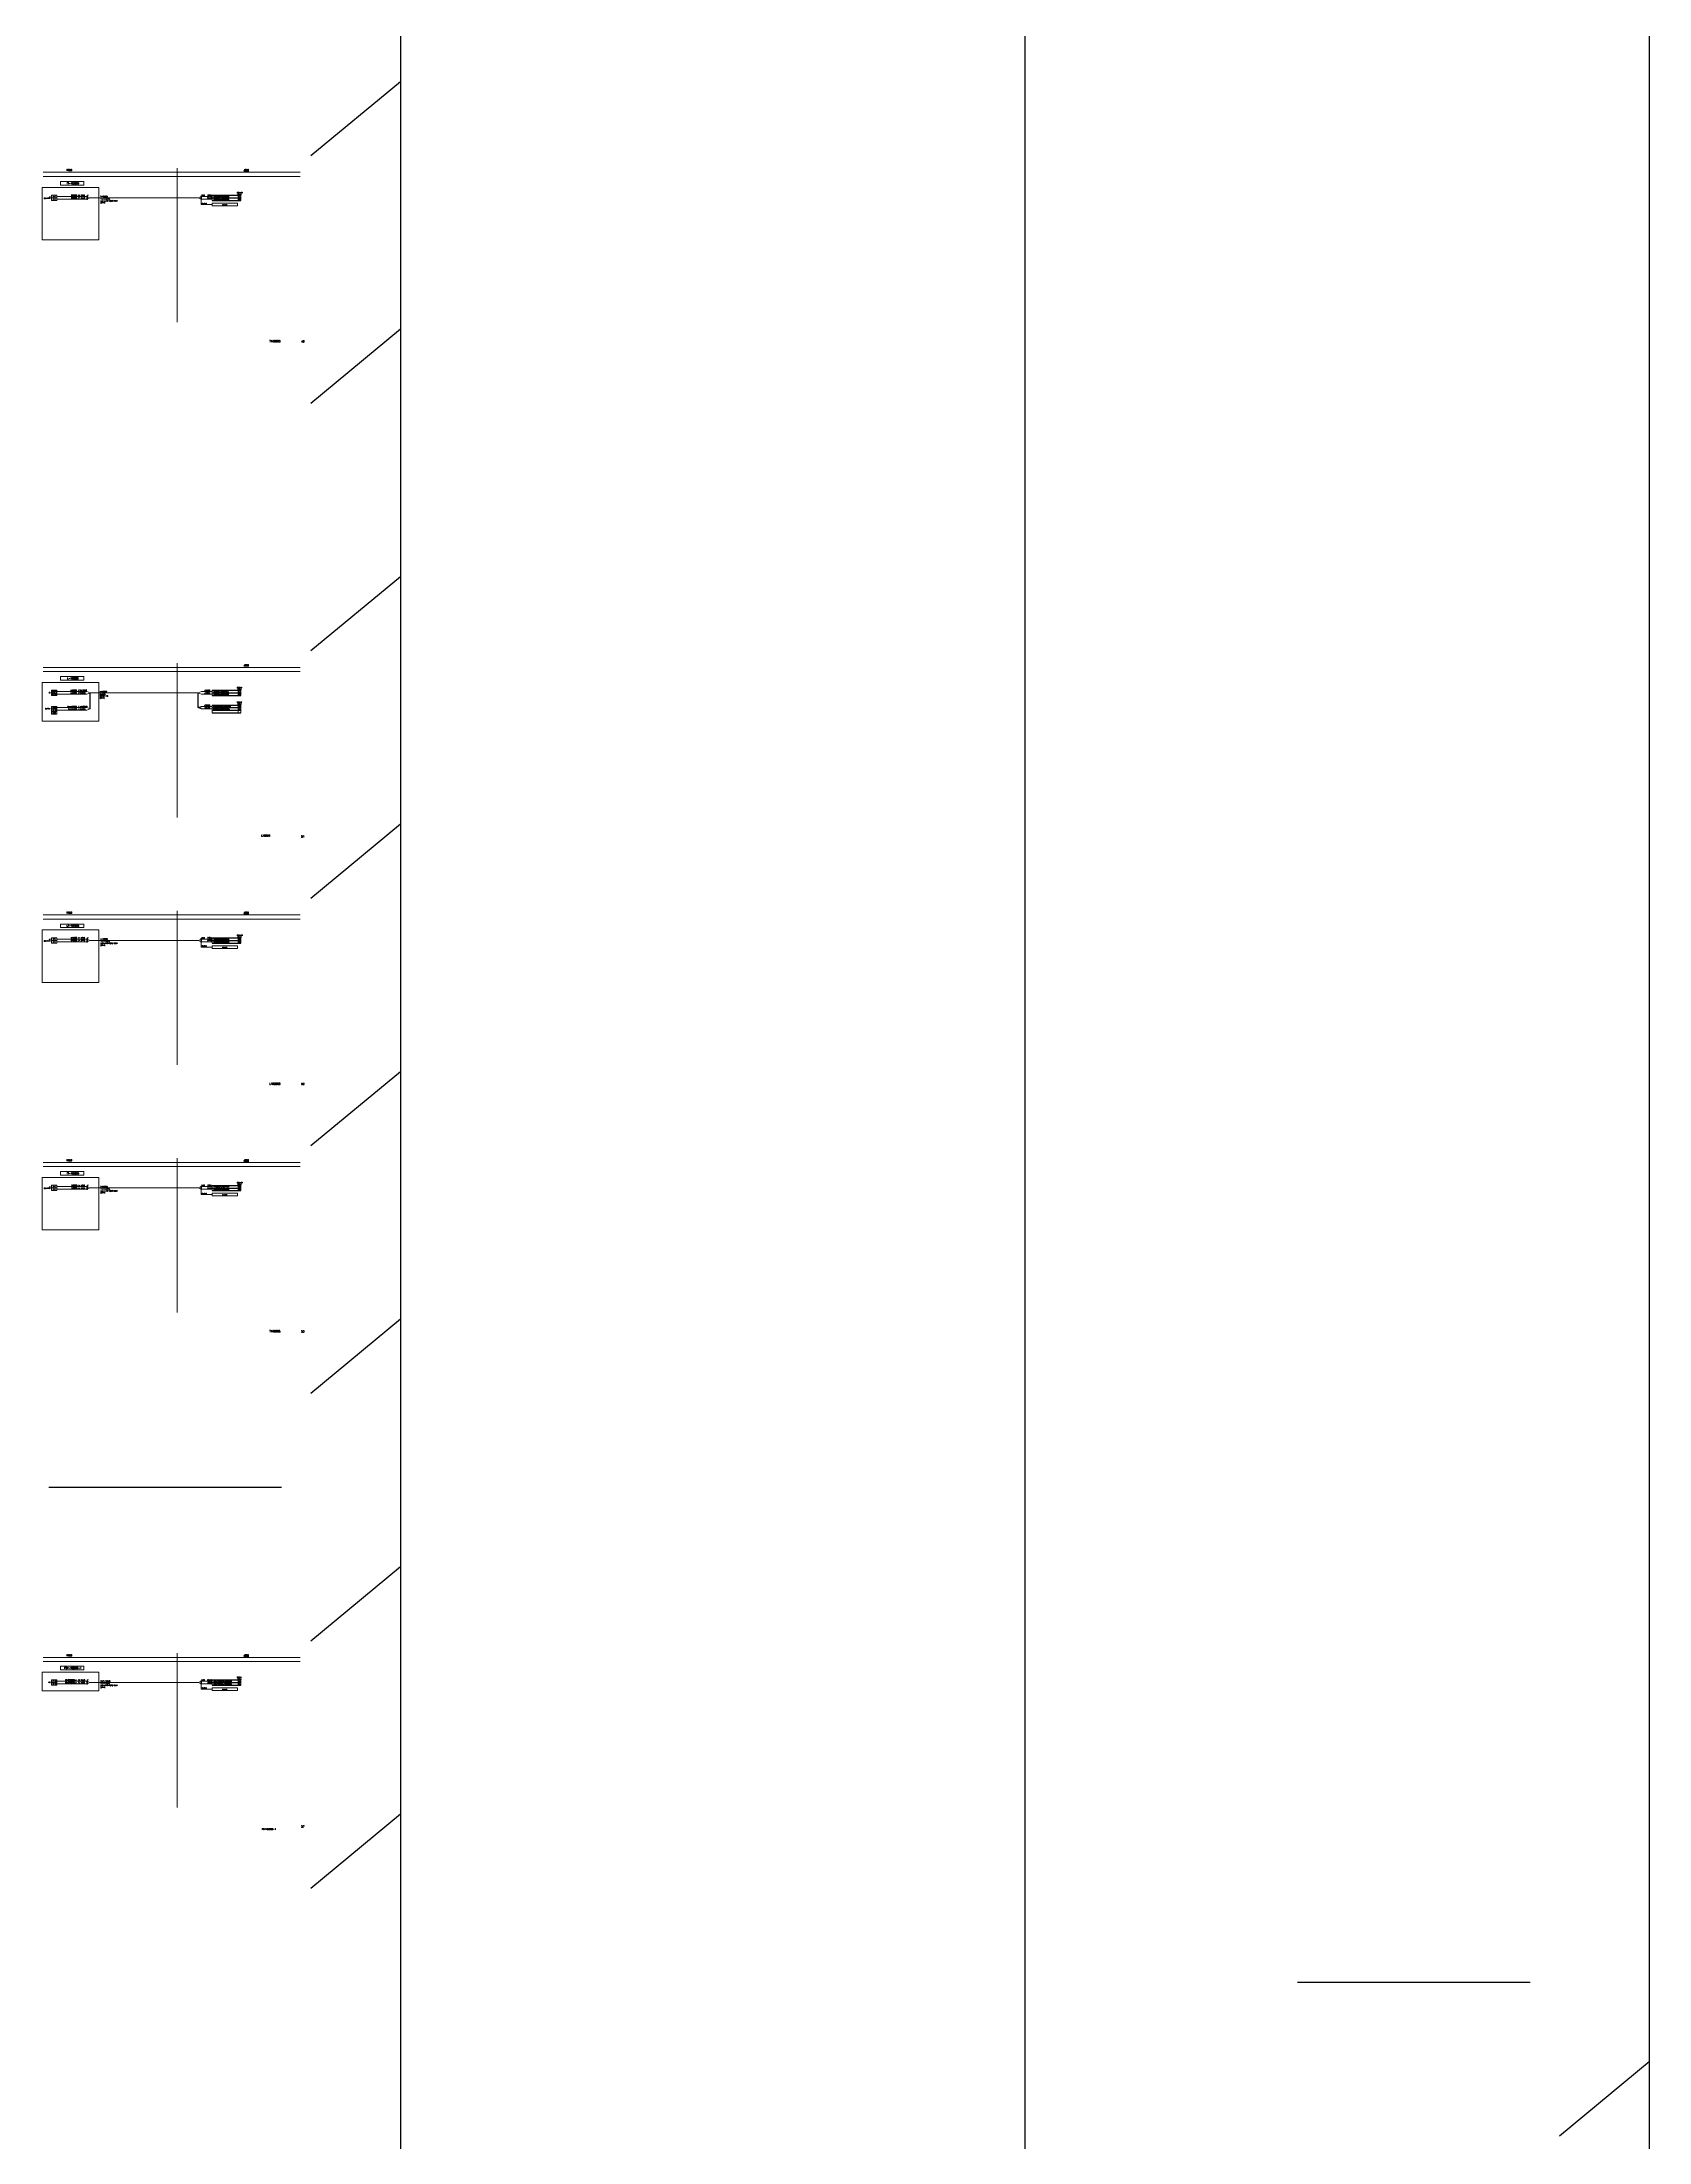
# Model space of a CAD drawing. Header units: millimetres. Extents: x -14942 to 24072, y -50285 to 2207.
# Drawn here: x -11676 to -9262, y -17413 to -14260 of the extents above; entities that cross this region are included whole.
import ezdxf
from ezdxf.enums import TextEntityAlignment as Align

# ---------------------------------------------------------------- set-up
doc = ezdxf.new("R2010")
doc.units = ezdxf.units.MM
doc.header["$MEASUREMENT"] = 0
for name, color, linetype in [('BORDER', 3, 'CONTINUOUS'), ('INSTRU', 4, 'CONTINUOUS'), ('INSTRUMENT', 1, 'CONTINUOUS'), ('LINE', 3, 'CONTINUOUS'), ('TEXT', 2, 'CONTINUOUS')]:
    doc.layers.add(name, color=color, linetype=linetype)
doc.styles.add('ROMANS', font='romans')

# ---------------------------------------------------------------- blocks, each defined once
blk = doc.blocks.new('AA')
at = {"layer": 'INSTRU', "color": 7, "lineweight": 13}
for p, q in [((660.4, -1836.1), (674.5, -1836.1)), ((660.4, -1836.1), (660.4, -1840.1)), ((660.4, -1840.1), (698.6, -1840.1)), ((667.7, -1836.1), (698.6, -1836.1)), ((698.6, -1836.1), (698.6, -1840.1))]:
    blk.add_line(p, q, dxfattribs=at)
at = {"layer": 'TEXT', "color": 7, "lineweight": 13, "style": 'ROMANS'}
blk.add_text('ground', height=1.5, dxfattribs=at).set_placement((675.9, -1839.1))
blk = doc.blocks.new('BOX2')
at = {"layer": 'INSTRU', "color": 7, "lineweight": 13}
for p, q in [((-10467.9, -3369.9), (-10467.9, -3377.9)), ((-10428.8, -3369.9), (-10428.8, -3377.9)), ((-10424.6, -3369.9), (-10424.6, -3377.9))]:
    blk.add_line(p, q, dxfattribs=at)
at = {"layer": 'INSTRUMENT', "color": 7}
for p, q in [((-10467.9, -3369.9), (-10424.6, -3369.9)), ((-10467.9, -3373.9), (-10424.6, -3373.9)), ((-10467.9, -3377.9), (-10424.6, -3377.9))]:
    blk.add_line(p, q, dxfattribs=at)
blk = doc.blocks.new('Box')
at = {"layer": 'INSTRU', "color": 7, "lineweight": 13}
for p, q in [((660.5, -1853.3), (660.5, -1865.3)), ((699.6, -1853.3), (699.6, -1865.3)), ((703.7, -1853.3), (703.7, -1865.3))]:
    blk.add_line(p, q, dxfattribs=at)
at = {"layer": 'INSTRUMENT', "color": 7}
for p, q in [((660.5, -1853.3), (703.7, -1853.3)), ((660.5, -1857.3), (703.7, -1857.3)), ((660.5, -1861.3), (703.7, -1861.3)), ((660.5, -1865.3), (703.7, -1865.3))]:
    blk.add_line(p, q, dxfattribs=at)

msp = doc.modelspace()

# ---------------------------------------------------------------- linework, layer by layer
at = {"layer": 'BORDER', "color": 7, "lineweight": 13}
for p, q in [((-11674, -14455.7), (-11288, -14455.7)), ((-11674, -14462), (-11288, -14462)), ((-11674, -15199), (-11288, -15199)), ((-11674, -15205.3), (-11288, -15205.3)), ((-11674, -15570.6), (-11288, -15570.6)), ((-11674, -15576.9), (-11288, -15576.9)), ((-11674, -15942.3), (-11288, -15942.3)), ((-11674, -15948.6), (-11288, -15948.6)), ((-11674, -16685.5), (-11288, -16685.5)), ((-11674, -16691.8), (-11288, -16691.8))]:
    msp.add_line(p, q, dxfattribs=at)
at = {"layer": 'BORDER', "color": 7, "lineweight": 13, "ltscale": 2.5}
for p, q in [((-11472.5, -14449.4), (-11472.5, -14680.9)), ((-11472.5, -15192.7), (-11472.5, -15424.2)), ((-11472.5, -15564.3), (-11472.5, -15795.8)), ((-11472.5, -15936), (-11472.5, -16167.5)), ((-11472.5, -16679.2), (-11472.5, -16910.8))]:
    msp.add_line(p, q, dxfattribs=at)
at = {"layer": 'INSTRU', "color": 7, "lineweight": 13}
for p, q in [((-11661.2, -14490), (-11653.2, -14490)), ((-11661.2, -14490), (-11661.2, -14494)), ((-11661.2, -14494), (-11653.2, -14494)), ((-11661.2, -14494), (-11661.2, -14498)), ((-11661.2, -14498), (-11653.2, -14498)), ((-11661.2, -14498), (-11653.2, -14498)), ((-11653.2, -14490), (-11653.2, -14494)), ((-11653.2, -14494), (-11653.2, -14498)), ((-11420.2, -14502), (-11420.2, -14502.1)), ((-11661.2, -15233.2), (-11653.2, -15233.2)), ((-11661.2, -15233.2), (-11661.2, -15237.2)), ((-11661.2, -15237.2), (-11653.2, -15237.2)), ((-11661.2, -15237.2), (-11661.2, -15241.2)), ((-11661.2, -15241.2), (-11653.2, -15241.2)), ((-11661.2, -15241.2), (-11653.2, -15241.2)), ((-11661.2, -15257.5), (-11653.2, -15257.5)), ((-11661.2, -15257.5), (-11653.2, -15257.5)), ((-11661.2, -15257.5), (-11653.2, -15257.5)), ((-11661.2, -15257.5), (-11661.2, -15261.5)), ((-11653.2, -15233.2), (-11653.2, -15237.2)), ((-11653.2, -15237.2), (-11653.2, -15241.2)), ((-11653.2, -15257.5), (-11653.2, -15261.5)), ((-11661.2, -15261.5), (-11661.2, -15269.5)), ((-11661.2, -15261.5), (-11653.2, -15261.5)), ((-11661.2, -15265.5), (-11653.2, -15265.5)), ((-11661.2, -15269.5), (-11653.2, -15269.5)), ((-11653.2, -15261.5), (-11653.2, -15269.5)), ((-11661.2, -15604.9), (-11653.2, -15604.9)), ((-11661.2, -15604.9), (-11661.2, -15608.9)), ((-11653.2, -15604.9), (-11653.2, -15608.9)), ((-11661.2, -15608.9), (-11653.2, -15608.9)), ((-11661.2, -15608.9), (-11661.2, -15612.9)), ((-11661.2, -15612.9), (-11653.2, -15612.9)), ((-11661.2, -15612.9), (-11653.2, -15612.9)), ((-11653.2, -15608.9), (-11653.2, -15612.9)), ((-11420.2, -15616.9), (-11420.2, -15617)), ((-11661.2, -15976.5), (-11653.2, -15976.5)), ((-11661.2, -15976.5), (-11661.2, -15980.5)), ((-11661.2, -15980.5), (-11653.2, -15980.5)), ((-11661.2, -15980.5), (-11661.2, -15984.5)), ((-11661.2, -15984.5), (-11653.2, -15984.5)), ((-11661.2, -15984.5), (-11653.2, -15984.5)), ((-11653.2, -15976.5), (-11653.2, -15980.5)), ((-11653.2, -15980.5), (-11653.2, -15984.5)), ((-11420.2, -15988.5), (-11420.2, -15988.6)), ((-11661.2, -16719.1), (-11653.2, -16719.1)), ((-11661.2, -16719.1), (-11661.2, -16723.1)), ((-11661.2, -16723.1), (-11653.2, -16723.1)), ((-11661.2, -16723.1), (-11661.2, -16727.1)), ((-11661.2, -16727.1), (-11653.2, -16727.1)), ((-11661.2, -16727.1), (-11653.2, -16727.1)), ((-11653.2, -16719.1), (-11653.2, -16723.1)), ((-11653.2, -16723.1), (-11653.2, -16727.1)), ((-11420.2, -16731.1), (-11420.2, -16731.2))]:
    msp.add_line(p, q, dxfattribs=at)
at = {"layer": 'INSTRUMENT', "color": 7}
for p, q in [((-11137.4, -2798.3), (-11137.4, -38144.8)), ((-10199.9, -2798.3), (-10199.9, -35286.8)), ((-9262.4, -3170), (-9262.4, -50285.5)), ((-11271.9, -14430.6), (-11137.4, -14319.1)), ((-11271.9, -14430.6), (-11137.4, -14319.1)), ((-11271.9, -14430.6), (-11137.4, -14319.1)), ((-11271.9, -14430.6), (-11137.4, -14319.1)), ((-11271.9, -14802.2), (-11137.4, -14690.7)), ((-11271.9, -15173.8), (-11137.4, -15062.4)), ((-11271.9, -15173.8), (-11137.4, -15062.4)), ((-11603.2, -15261.5), (-11603.2, -15237.2)), ((-11441.3, -15259.5), (-11441.3, -15237.2)), ((-11441.3, -15259.5), (-11436.3, -15257.5)), ((-11436.3, -15261.5), (-11441.3, -15259.5)), ((-11271.9, -15545.5), (-11137.4, -15434)), ((-11271.9, -15545.5), (-11137.4, -15434)), ((-11271.9, -15917.1), (-11137.4, -15805.6)), ((-11271.9, -16288.8), (-11137.4, -16177.3)), ((-11271.9, -16288.8), (-11137.4, -16177.3)), ((-11665.2, -16429.8), (-11316, -16429.8)), ((-11271.9, -16660.4), (-11137.4, -16548.9)), ((-11271.9, -17032), (-11137.4, -16920.6)), ((-9790.3, -17173.1), (-9441, -17173.1)), ((-9396.9, -17403.7), (-9262.4, -17292.2))]:
    msp.add_line(p, q, dxfattribs=at)
at = {"layer": 'LINE', "color": 7, "lineweight": 13}
for p, q in [((-11647.8, -14469.6), (-11612.7, -14469.6)), ((-11647.8, -14469.6), (-11647.8, -14474.8)), ((-11612.7, -14469.6), (-11612.7, -14474.8)), ((-11653.2, -14492), (-11608.2, -14492)), ((-11653.2, -14496), (-11608.2, -14496)), ((-11647.8, -14474.8), (-11612.7, -14474.8)), ((-11608.2, -14491.4), (-11608.2, -14496.6)), ((-11608.2, -14491.4), (-11607.2, -14491.4)), ((-11603.2, -14494), (-11608.2, -14492)), ((-11608.2, -14496), (-11603.2, -14494)), ((-11608.2, -14496.6), (-11607.2, -14496.6)), ((-11607.7, -14490), (-11605.9, -14490)), ((-11607.2, -14491.4), (-11607.2, -14496.6)), ((-11603.2, -14494), (-11441.3, -14494)), ((-11441.3, -14494), (-11436.3, -14492)), ((-11441.3, -14494), (-11436.3, -14496)), ((-11436.3, -14491.4), (-11437.3, -14491.4)), ((-11437.3, -14491.4), (-11437.3, -14496.6)), ((-11436.3, -14496.6), (-11437.3, -14496.6)), ((-11436.8, -14496.6), (-11436.8, -14504)), ((-11420.3, -14504), (-11436.8, -14504)), ((-11436.3, -14491.4), (-11436.3, -14496.6)), ((-11420.2, -14492), (-11436.3, -14492)), ((-11420.2, -14496), (-11436.3, -14496)), ((-11647.8, -15212.8), (-11612.7, -15212.8)), ((-11647.8, -15212.8), (-11647.8, -15218)), ((-11647.8, -15218), (-11612.7, -15218)), ((-11612.7, -15212.8), (-11612.7, -15218)), ((-11653.2, -15235.2), (-11608.2, -15235.2)), ((-11653.2, -15239.2), (-11608.2, -15239.2)), ((-11653.2, -15259.5), (-11608.2, -15259.5)), ((-11603.2, -15237.2), (-11608.2, -15235.2)), ((-11608.2, -15239.2), (-11603.2, -15237.2)), ((-11603.2, -15261.5), (-11608.2, -15259.5)), ((-11441.3, -15237.2), (-11436.3, -15235.2)), ((-11441.3, -15237.2), (-11436.3, -15239.2)), ((-11420.2, -15235.2), (-11436.3, -15235.2)), ((-11420.2, -15239.2), (-11436.3, -15239.2)), ((-11420.2, -15257.5), (-11436.3, -15257.5)), ((-11653.2, -15263.5), (-11608.2, -15263.5)), ((-11608.2, -15263.5), (-11603.2, -15261.5)), ((-11420.2, -15261.5), (-11436.3, -15261.5)), ((-11653.2, -15606.9), (-11608.2, -15606.9)), ((-11647.8, -15584.5), (-11612.7, -15584.5)), ((-11647.8, -15584.5), (-11647.8, -15589.7)), ((-11647.8, -15589.7), (-11612.7, -15589.7)), ((-11612.7, -15584.5), (-11612.7, -15589.7)), ((-11608.2, -15606.3), (-11608.2, -15611.5)), ((-11608.2, -15606.3), (-11607.2, -15606.3)), ((-11603.2, -15608.9), (-11608.2, -15606.9)), ((-11607.7, -15604.9), (-11605.9, -15604.9)), ((-11607.2, -15606.3), (-11607.2, -15611.5)), ((-11441.3, -15608.9), (-11436.3, -15606.9)), ((-11436.3, -15606.3), (-11437.3, -15606.3)), ((-11437.3, -15606.3), (-11437.3, -15611.5)), ((-11436.3, -15606.3), (-11436.3, -15611.5)), ((-11420.2, -15606.9), (-11436.3, -15606.9)), ((-11653.2, -15610.9), (-11608.2, -15610.9)), ((-11608.2, -15610.9), (-11603.2, -15608.9)), ((-11608.2, -15611.5), (-11607.2, -15611.5)), ((-11603.2, -15608.9), (-11441.3, -15608.9)), ((-11441.3, -15608.9), (-11436.3, -15610.9)), ((-11436.3, -15611.5), (-11437.3, -15611.5)), ((-11436.8, -15611.5), (-11436.8, -15618.9)), ((-11420.3, -15618.9), (-11436.8, -15618.9)), ((-11420.2, -15610.9), (-11436.3, -15610.9)), ((-11653.2, -15978.5), (-11608.2, -15978.5)), ((-11653.2, -15982.5), (-11608.2, -15982.5)), ((-11647.8, -15956.1), (-11612.7, -15956.1)), ((-11647.8, -15956.1), (-11647.8, -15961.3)), ((-11647.8, -15961.3), (-11612.7, -15961.3)), ((-11612.7, -15956.1), (-11612.7, -15961.3)), ((-11608.2, -15977.9), (-11608.2, -15983.1)), ((-11608.2, -15977.9), (-11607.2, -15977.9)), ((-11603.2, -15980.5), (-11608.2, -15978.5)), ((-11608.2, -15982.5), (-11603.2, -15980.5)), ((-11608.2, -15983.1), (-11607.2, -15983.1)), ((-11607.7, -15976.6), (-11605.9, -15976.6)), ((-11607.2, -15977.9), (-11607.2, -15983.1)), ((-11603.2, -15980.5), (-11441.3, -15980.5)), ((-11441.3, -15980.5), (-11436.3, -15978.5)), ((-11441.3, -15980.5), (-11436.3, -15982.5)), ((-11436.3, -15977.9), (-11437.3, -15977.9)), ((-11437.3, -15977.9), (-11437.3, -15983.1)), ((-11436.3, -15983.1), (-11437.3, -15983.1)), ((-11436.8, -15983.1), (-11436.8, -15990.5)), ((-11436.3, -15977.9), (-11436.3, -15983.1)), ((-11420.2, -15978.5), (-11436.3, -15978.5)), ((-11420.2, -15982.5), (-11436.3, -15982.5)), ((-11420.3, -15990.5), (-11436.8, -15990.5)), ((-11647.8, -16698.7), (-11612.7, -16698.7)), ((-11647.8, -16698.7), (-11647.8, -16703.9)), ((-11647.8, -16703.9), (-11612.7, -16703.9)), ((-11612.7, -16698.7), (-11612.7, -16703.9)), ((-11653.2, -16721.1), (-11608.2, -16721.1)), ((-11653.2, -16725.1), (-11608.2, -16725.1)), ((-11608.2, -16720.5), (-11608.2, -16725.7)), ((-11608.2, -16720.5), (-11607.2, -16720.5)), ((-11603.2, -16723.1), (-11608.2, -16721.1)), ((-11608.2, -16725.1), (-11603.2, -16723.1)), ((-11608.2, -16725.7), (-11607.2, -16725.7)), ((-11607.7, -16719.2), (-11605.9, -16719.2)), ((-11607.2, -16720.5), (-11607.2, -16725.7)), ((-11441.3, -16723.1), (-11436.3, -16721.1)), ((-11441.3, -16723.1), (-11436.3, -16725.1)), ((-11436.3, -16720.5), (-11437.3, -16720.5)), ((-11437.3, -16720.5), (-11437.3, -16725.7)), ((-11436.3, -16725.7), (-11437.3, -16725.7)), ((-11436.8, -16725.7), (-11436.8, -16733.1)), ((-11436.8, -16725.7), (-11436.8, -16733.1)), ((-11420.3, -16733.1), (-11436.8, -16733.1)), ((-11436.3, -16720.5), (-11436.3, -16725.7)), ((-11420.2, -16721.1), (-11436.3, -16721.1)), ((-11420.2, -16725.1), (-11436.3, -16725.1))]:
    msp.add_line(p, q, dxfattribs=at)
at = {"layer": 'LINE', "color": 7, "lineweight": 13, "ltscale": 8}
for p, q in [((-11675.6, -14557.1), (-11675.6, -14478.3)), ((-11590.4, -14478.3), (-11675.6, -14478.3)), ((-11590.4, -14557.1), (-11590.4, -14478.3)), ((-11590.4, -14557.1), (-11675.6, -14557.1)), ((-11675.6, -15279.7), (-11675.6, -15221.6)), ((-11590.4, -15221.6), (-11675.6, -15221.6)), ((-11590.4, -15279.7), (-11590.4, -15221.6)), ((-11590.4, -15279.7), (-11675.6, -15279.7)), ((-11675.6, -15672), (-11675.6, -15593.3)), ((-11590.4, -15593.3), (-11675.6, -15593.3)), ((-11590.4, -15672), (-11590.4, -15593.3)), ((-11590.4, -15672), (-11675.6, -15672)), ((-11675.6, -16043.6), (-11675.6, -15964.9)), ((-11590.4, -15964.9), (-11675.6, -15964.9)), ((-11590.4, -16043.6), (-11590.4, -15964.9)), ((-11590.4, -16043.6), (-11675.6, -16043.6)), ((-11675.6, -16735.6), (-11675.6, -16707.5)), ((-11590.4, -16707.5), (-11675.6, -16707.5)), ((-11590.4, -16735.6), (-11590.4, -16707.5)), ((-11590.4, -16735.6), (-11675.6, -16735.6))]:
    msp.add_line(p, q, dxfattribs=at)
at = {"layer": 'LINE', "color": 0, "lineweight": 13}
for p, q in [((-11603.2, -15237.2), (-11441.3, -15237.2)), ((-11603.2, -16723.1), (-11441.3, -16723.1))]:
    msp.add_line(p, q, dxfattribs=at)
at = {"layer": 'TEXT', "color": 7, "lineweight": 13}
for p, q in [((-11607.7, -14491.4), (-11607.7, -14490)), ((-11607.7, -15606.3), (-11607.7, -15604.9)), ((-11607.7, -15977.9), (-11607.7, -15976.6)), ((-11607.7, -16720.5), (-11607.7, -16719.2))]:
    msp.add_line(p, q, dxfattribs=at)

# ---------------------------------------------------------------- block references
at = {"layer": 'INSTRUMENT', "color": 1}
for name, p in [('AA', (-12080.7, -12665.9)), ('Box', (-12080.7, -13402.2)), ('AA', (-12080.7, -13780.8)), ('AA', (-12080.7, -14152.5)), ('AA', (-12080.7, -14895))]:
    msp.add_blockref(name, p, dxfattribs=at)
at = {"layer": 'INSTRUMENT', "color": 7}
for p in [(-952.4, -11120.2), (-952.4, -11863.5), (-952.4, -12235.1), (-952.4, -12606.8), (-952.4, -13349.4)]:
    msp.add_blockref('BOX2', p, dxfattribs=at)

# ---------------------------------------------------------------- texts
at = {"layer": 'TEXT', "color": 7, "lineweight": 13, "style": 'ROMANS'}
for s, height, p in [('FIELD', 2.4, (-11638.9, -14453.6)), ('%%UJB01', 2.4, (-11372.7, -14453.6)), ('T102900', 1.5, (-11631.7, -14490.9)), ('T102900', 1.5, (-11631.7, -14494.9)), ('/+ (1BK)', 1.5, (-11621.4, -14490.9)), ('/- (1WH)', 1.5, (-11621.4, -14494.9)), ('T-102900', 1.5, (-11587.6, -14492.7)), ('Instrum RE-Y(ST)Y 500V', 1.5, (-11587.6, -14499.3)), ('(GRAY)', 1.5, (-11587.6, -14502)), ('1 x 2 x 0.75', 1.5, (-11587.6, -14496.6)), ('(1P)', 1.5, (-11435.7, -14491)), ('SHIELD', 1.5, (-11435.4, -14503.3)), ('TT102900+/TBDAI.1:6+', 1.5, (-11418, -14493)), ('TT102900-/TBDAI.1:6S', 1.5, (-11418, -14497)), ('TBDAI.01', 1.5, (-11382.8, -14487.1)), ('TB No.', 1.5, (-11382.2, -14489.6)), ('6+', 1.5, (-11380.5, -14493.2)), ('6S', 1.5, (-11380.5, -14497.2)), ('T102900', 2.8, (-11334, -14710.7)), ('%%UJB01', 2.4, (-11372.7, -15196.9)), ('TBDDI.2', 1.5, (-11382.8, -15230.4)), ('24V-L102908', 1.5, (-11637.6, -15258.5)), ('L102908', 1.5, (-11632.5, -15234.2)), ('L102908', 1.5, (-11632.5, -15238.2)), ('/ 24V (1BK)', 1.5, (-11621.4, -15234.2)), ('/', 1.5, (-11621.4, -15238.2)), ('/', 1.5, (-11621.4, -15258.5)), ('/', 1.5, (-11621.4, -15262.5)), ('0 (2BK)', 1.5, (-11618.8, -15238.2)), ('0 (4BK)', 1.5, (-11618.8, -15262.5)), ('+24 (3BK)', 1.5, (-11618.8, -15258.5)), ('/ (1BK)', 1.5, (-11431.6, -15234.4)), ('/ (2BK)', 1.5, (-11431.6, -15238.4)), ('/ (3BK)', 1.5, (-11431.6, -15256.7)), ('/ (4BK)', 1.5, (-11431.6, -15260.7)), ('L102908+/TBDDI.2:5+', 1.5, (-11418, -15236.3)), ('L102908-/TBDDI.2:5S', 1.5, (-11418, -15240.3)), ('TBDDI.2', 1.5, (-11383, -15252.3)), ('TB No.', 1.5, (-11382.2, -15232.9)), ('TB No.', 1.5, (-11382.2, -15254.8)), ('5+', 1.5, (-11380.6, -15236.4)), ('5S', 1.5, (-11380.6, -15240.4)), ('6+', 1.5, (-11380.5, -15258.4)), ('0V-L102908', 1.5, (-11636.1, -15262.5)), ('6-', 1.5, (-11380.5, -15262.4)), ('L102908', 2.24, (-11346.2, -15452.7)), ('FIELD', 2.4, (-11638.9, -15568.5)), ('%%UJB01', 2.4, (-11372.7, -15568.5)), ('L102905', 1.5, (-11631.9, -15605.8)), ('/+ (1BK)', 1.5, (-11621.4, -15605.8)), ('L-102905', 1.5, (-11587.6, -15607.6)), ('(1P)', 1.5, (-11435.7, -15606)), ('LT102905+/TBDAI.1:7+', 1.5, (-11418, -15607.9)), ('TBDAI.01', 1.5, (-11382.8, -15602)), ('TB No.', 1.5, (-11382.2, -15604.5)), ('7+', 1.5, (-11380.5, -15608.1)), ('L102905', 1.5, (-11631.9, -15609.8)), ('/- (1WH)', 1.5, (-11621.4, -15609.8)), ('Instrum RE-Y(ST)Y 500V', 1.5, (-11587.6, -15614.2)), ('(GRAY)', 1.5, (-11587.6, -15616.9)), ('1 x 2 x 0.75', 1.5, (-11587.6, -15611.5)), ('SHIELD', 1.5, (-11435.4, -15618.2)), ('LT102905-/TBDAI.1:7S', 1.5, (-11418, -15611.9)), ('7S', 1.5, (-11380.5, -15612.1)), ('L102905', 2.8, (-11334, -15825.6)), ('FIELD', 2.4, (-11638.9, -15940.2)), ('%%UJB01', 2.4, (-11372.7, -15940.2)), ('T102905', 1.5, (-11631.5, -15977.5)), ('T102905', 1.5, (-11631.5, -15981.5)), ('/+ (1BK)', 1.5, (-11621.4, -15977.5)), ('/- (1WH)', 1.5, (-11621.4, -15981.5)), ('T-102905', 1.5, (-11587.6, -15979.3)), ('Instrum RE-Y(ST)Y 500V', 1.5, (-11587.6, -15985.8)), ('1 x 2 x 0.75', 1.5, (-11587.6, -15983.1)), ('(1P)', 1.5, (-11435.7, -15977.6)), ('TT102905+/TBDAI.1:8+', 1.5, (-11418, -15979.6)), ('TT102905-/TBDAI.1:8S', 1.5, (-11418, -15983.6)), ('TBDAI.01', 1.5, (-11382.8, -15973.6)), ('TB No.', 1.5, (-11382.2, -15976.1)), ('8+', 1.5, (-11380.5, -15979.7)), ('8S', 1.5, (-11380.5, -15983.7)), ('(GRAY)', 1.5, (-11587.6, -15988.5)), ('SHIELD', 1.5, (-11435.4, -15989.8)), ('T102905', 2.8, (-11334, -16197.2)), ('FIELD', 2.4, (-11638.9, -16683.5)), ('%%UJB01', 2.4, (-11372.7, -16683.5)), ('FCV/F102905-1', 1.5, (-11640.4, -16720.1)), ('FCV/F102905-1', 1.5, (-11640.4, -16724.1)), ('/+ (1WH)', 1.5, (-11621.4, -16720.1)), ('/- (1BK)', 1.5, (-11621.4, -16724.1)), ('(1P)', 1.5, (-11435.7, -16720.2)), ('SHIELD', 1.5, (-11435.4, -16732.4)), ('FCV-F102905+/TBAO.1:2+', 1.5, (-11418, -16722.2)), ('FCV-F102905-/TBAO.1:2-', 1.5, (-11418, -16726.2)), ('TBAO.1', 1.5, (-11382.8, -16716.2)), ('TB No.', 1.5, (-11382.2, -16718.7)), ('2+', 1.5, (-11380.7, -16722.3)), ('2-', 1.5, (-11380.7, -16726.3)), ('FCV102905-1', 2.24, (-11345.4, -16944.4))]:
    msp.add_text(s, height=height, dxfattribs=at).set_placement(p)
for s, p in [('TT-102900', (-11629.3, -14473.4)), ('L-102908', (-11629.3, -15216.7)), ('LT-102905', (-11629.3, -15588.3)), ('TT-102905', (-11629.3, -15959.9)), ('FCV-102905-1', (-11629.3, -16702.5))]:
    msp.add_text(s, height=2.4, dxfattribs=at).set_placement(p, align=Align.CENTER)
for s, p in [('COM PWR', (-11663.2, -14495.5)), ('AI', (-11663.2, -14493.3)), ('(1WH)', (-11421.1, -14494.9)), ('(1BK)', (-11421.1, -14490.9)), ('SUPPLY', (-11663.2, -15262)), ('DI', (-11663.2, -15237.7)), ('AI', (-11663.2, -15608.2)), ('(1BK)', (-11421.1, -15605.8)), ('COM PWR', (-11663.2, -15610.5)), ('(1WH)', (-11421.1, -15609.8)), ('COM PWR', (-11663.2, -15982.1)), ('AI', (-11663.2, -15979.8)), ('(1WH)', (-11421.1, -15981.5)), ('(1BK)', (-11421.1, -15977.5)), ('AO', (-11663.2, -16723.5)), ('(1WH)', (-11421.1, -16720.1)), ('(1BK)', (-11421.1, -16724.1))]:
    msp.add_text(s, height=1.5, dxfattribs=at).set_placement(p, align=Align.RIGHT)
for s, height, p in [('[+]', 1.5, (-11657.2, -14492)), ('[-]', 1.5, (-11657.2, -14496)), ('49', 2.8, (-11283.9, -14709.6)), ('[4COM]', 1.5, (-11657.2, -15235.2)), ('[5NO]', 1.5, (-11657.2, -15239.2)), ('[1+]', 1.5, (-11657.2, -15259.5)), ('[2-]', 1.5, (-11657.2, -15263.5)), ('[PE]', 1.5, (-11657.2, -15267.5)), ('51', 2.8, (-11283.9, -15452.8)), ('[+]', 1.5, (-11657.2, -15606.9)), ('[-]', 1.5, (-11657.2, -15610.9)), ('52', 2.8, (-11283.9, -15824.5)), ('[+]', 1.5, (-11657.2, -15978.5)), ('[-]', 1.5, (-11657.2, -15982.5)), ('53', 2.8, (-11283.9, -16196.1)), ('[1+]', 1.5, (-11657.2, -16721.1)), ('[2-]', 1.5, (-11657.2, -16725.1)), ('57', 2.8, (-11283.9, -16939.4))]:
    msp.add_text(s, height=height, dxfattribs=at).set_placement(p, align=Align.MIDDLE)
at = {"layer": 'TEXT', "color": 0, "lineweight": 13, "style": 'ROMANS'}
for s, p in [('L-102908', (-11588.7, -15236)), ('4Cx0.75', (-11588.7, -15240.1)), ('OLFLEX 110', (-11588.7, -15242.8)), ('(GRAY)', (-11588.7, -15245.5)), ('CV/F-102905', (-11587.6, -16721.9)), ('Instrum RE-Y(ST)Y 500V', (-11587.6, -16728.4)), ('(GRAY)', (-11587.6, -16731.1)), ('1 x 2 x 0.75', (-11587.6, -16725.7))]:
    msp.add_text(s, height=1.5, dxfattribs=at).set_placement(p)
at = {"layer": 'TEXT', "color": 7, "lineweight": 13, "style": 'ROMANS', "width": 0.98}
for s, p in [('L102908-24V/TBDDI.2:6+', (-11418.1, -15258.2)), ('L102908-0V/TBDDI.2:6-', (-11418.1, -15262.2))]:
    msp.add_text(s, height=1.5, dxfattribs=at).set_placement(p)

doc.saveas('drawing.dxf')
